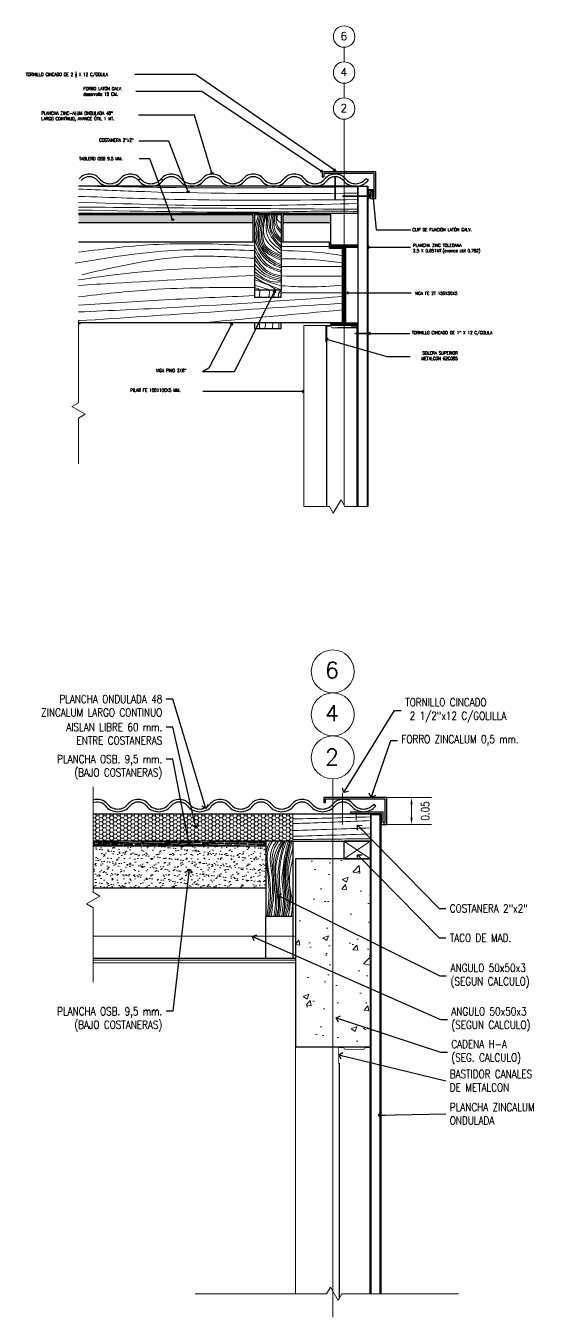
# Model space of a CAD drawing. Header units: metres. Extents: x -40 to 265, y 63 to 163.
# Drawn here: x -30.153 to -29.191, y 94.345 to 96.749 of the extents above; entities that cross this region are included whole.
import ezdxf

# ---------------------------------------------------------------- set-up
doc = ezdxf.new("R2010")
doc.units = ezdxf.units.M
doc.header["$LTSCALE"] = 5
doc.header["$MEASUREMENT"] = 0
doc.linetypes.add('CENTER', pattern=[2, 1.25, -0.25, 0.25, -0.25])
doc.linetypes.add('HIDDEN', pattern=[0.375, 0.25, -0.125])
doc.layers.get('0').update_dxf_attribs({"color": 30})
for name, color, linetype, lineweight in [('A-ANNO-DIMS', 3, 'Continuous', 18), ('A-ANNO-SYMB', 3, 'Continuous', 18), ('A-ANNO-TEXT', 3, 'Continuous', 18), ('A-DETL-MBND', 3, 'Continuous', 18), ('A-DETL-MCUT', 4, 'Continuous', 25), ('A-DETL-PATT', 8, 'Continuous', 18)]:
    doc.layers.add(name, color=color, linetype=linetype, lineweight=lineweight)
doc.styles.add('E-ROMANS', font='romans.shx', dxfattribs={"width": 0.8})
doc.dimstyles.new('E-0001_ARW_18', dxfattribs={"dimscale": 0.001, "dimtxt": 1.8, "dimasz": 1.8, "dimexe": 0.9, "dimexo": 0.6, "dimgap": 0.9, "dimtad": 0, "dimdec": 0, "dimlfac": 1000, "dimzin": 0, "dimdsep": 46, "dimtxsty": 'E-ROMANS', "dimblk": 'OPEN90', "dimcen": 0.9, "dimclrd": 256, "dimclre": 256, "dimclrt": 256, "dimadec": 0, "dimazin": 0, "dimtfac": 1, "dimtdec": 0, "dimtmove": 1, "dimatfit": 3, "dimldrblk": 'OPEN90', "dimfxl": 1, "dimtfill": 1, "dimtolj": 1, "dimtzin": 0, "dimarcsym": 0})

# ---------------------------------------------------------------- blocks, each defined once
blk = doc.blocks.new('_Open90')
at = {"color": 0, "linetype": 'ByBlock', "lineweight": -2}
for p, q in [((0, 0), (-1, 0)), ((-0.5, 0.5), (0, 0)), ((0, 0), (-0.5, -0.5))]:
    blk.add_line(p, q, dxfattribs=at)

msp = doc.modelspace()

# ---------------------------------------------------------------- hatches: boundary and pattern name
at = {"layer": 'A-DETL-PATT'}
h = msp.add_hatch(dxfattribs=at)
h.set_pattern_fill('AR-RROOF', color=256, scale=0.003, style=0)
h.set_pattern_definition([(0, (-1.393506, 30.26333), (0.0066, 0.003), [0.045, -0.006, 0.015, -0.003]), (0, (-1.389516, 30.26483), (-0.003, 0.00399), [0.009, -0.00099, 0.018, -0.00225]), (0, (-1.392006, 30.26588), (0.0156, 0.00201), [0.024, -0.0042, 0.012, -0.003])])
h.paths.add_polyline_path([(-29.731191, 96.382498), (-29.731191, 96.397498), (-30.055205, 96.397498), (-30.055205, 96.382498)])
h.paths.add_polyline_path([(-29.586219, 96.382498), (-29.586219, 96.397498), (-29.675191, 96.397498), (-29.675191, 96.382498)])
h = msp.add_hatch(dxfattribs=at)
h.set_pattern_fill('ANSI31', color=256, scale=0.01, style=0)
h.set_pattern_definition([(45, (-1.3935061, 30.26333), (-0.000883883476, 0.000883883476), [])])
h.paths.add_polyline_path([(-29.536219, 96.196019), (-29.536219, 96.191019), (-29.586219, 96.191019), (-29.586219, 96.196019), (-29.563719, 96.196019), (-29.563719, 96.336019), (-29.586219, 96.336019), (-29.586219, 96.341019), (-29.536219, 96.341019), (-29.536219, 96.336019), (-29.558719, 96.336019), (-29.558719, 96.196019)])
h = msp.add_hatch(dxfattribs=at)
h.set_pattern_fill('HONEY', color=256, scale=0.035, style=0)
h.set_pattern_definition([(180, (-61.0911995, 30), (-0.0065625, 0.00378886113), [0.004375, -0.00875]), (60, (-61.0911995, 30), (0.00656249999, 0.00378886115), [0.004375, -0.00875]), (120, (-61.0911995, 30), (-1e-11, 0.00757772227), [-0.00875, 0.004375])])
h.paths.add_polyline_path([(-30.028167, 95.231145), (-30.028167, 95.281145), (-29.656704, 95.281145), (-29.656704, 95.231145), (-29.706704, 95.231145)])
h = msp.add_hatch(dxfattribs=at)
h.set_pattern_fill('AR-RROOF', color=256, scale=0.003, angle=1.5, style=0)
h.set_pattern_definition([(178.5, (-61.0911995, 30), (-0.0065192075, 0.00317173983), [0.045, -0.006, 0.015, -0.003]), (178.5, (-61.095149, 30.001604), (0.003103418, 0.00391010188), [0.009, -0.00099, 0.018, -0.00225]), (178.5, (-61.0926322, 30.0025884), (-0.015542038604, 0.002417671617), [0.024, -0.0042, 0.012, -0.003])])
h.paths.add_polyline_path([(-29.706704, 95.221645), (-29.706704, 95.231145), (-30.028167, 95.231145), (-30.028167, 95.221645)])
h = msp.add_hatch(dxfattribs=at)
h.set_pattern_fill('AR-SAND', color=256, scale=0.008, style=0)
h.set_pattern_definition([(142.5, (-61.0912, 30), (0.0005039469, 0.0154145902), [0, -0.01216, 0, -0.0136, 0, -0.013]), (172.5, (-61.0912, 30), (-0.0141582136, 0.0225771685), [0, -0.00656, 0, -0.01096, 0, -0.0042]), (212.5, (-61.08136, 30), (-0.024913135, 4.52724e-05), [0, -0.004, 0, -0.0144, 0, -0.0188]), (222.5, (-61.08136, 30), (-0.024049013, 0.0070214045), [0, -0.002, 0, -0.00944, 0, -0.0108])])
h.paths.add_polyline_path([(-29.706704, 95.143379), (-29.706704, 95.221645), (-30.028167, 95.221645), (-30.028167, 95.143379)])
h = msp.add_hatch(dxfattribs=at)
h.set_pattern_fill('AR-CONC', color=256, scale=0.015, style=0)
h.set_pattern_definition([(50, (1.92729, 30), (0.10758903, -0.00941282), [0.01125, -0.12375]), (355, (1.92729, 30), (-0.0208127, 0.11282882), [0.009, -0.099]), (100.4514, (1.93626, 29.99922), (0.0867764, 0.10341593), [0.00956103, -0.10517132]), (46.1842, (1.92729, 30.03), (0.16008616, -0.02482785), [0.016875, -0.185625]), (96.6356, (1.94063, 30.02793), (0.1401994, 0.14611768), [0.01434154, -0.15775695]), (351.1842, (1.92729, 30.03), (0.1401993, 0.1461178), [0.0135, -0.1485]), (21, (1.94229, 30.0225), (0.08953606, -0.06039283), [0.01125, -0.12375]), (326, (1.94229, 30.0225), (0.0364973, 0.1087725), [0.009, -0.099]), (71.4514, (1.94975, 30.01747), (0.1260334, 0.04837957), [0.00956103, -0.10517132]), (37.5, (1.92729, 30), (0.001823978, 0.049934078), [0, -0.0978, 0, -0.1005, 0, -0.099375]), (7.5, (1.92729, 30), (0.03946043, 0.059161757), [0, -0.0573, 0, -0.09555, 0, -0.037875]), (327.5, (1.89384, 30), (0.080073365, -0.00338323), [0, -0.0375, 0, -0.117, 0, -0.15525]), (317.5, (1.87884, 30), (0.087477925, 0.01501575), [0, -0.04875, 0, -0.0777, 0, -0.11025])])
h.paths.add_polyline_path([(-29.651955, 94.847996), (-29.511955, 94.847996), (-29.511955, 95.197996), (-29.651955, 95.197996)])

# ---------------------------------------------------------------- linework, layer by layer
for p, q in [((-29.594317, 96.188796), (-29.594317, 95.853929)), ((-29.573747, 96.187378), (-29.537323, 96.187378)), ((-29.537323, 96.187378), (-29.537323, 95.853929))]:
    msp.add_line(p, q)
at = {"layer": 'A-ANNO-DIMS'}
for p, q in [((-29.561955, 95.231145), (-29.511955, 95.197996)), ((-29.511955, 95.231141), (-29.561955, 95.197996))]:
    msp.add_line(p, q, dxfattribs=at)
at = {"layer": 'A-ANNO-SYMB', "linetype": 'CENTER'}
for p, q in [((-29.561219, 96.708831), (-29.561219, 96.681855)), ((-29.561219, 96.641855), (-29.561219, 96.61488)), ((-29.561219, 96.57488), (-29.561219, 95.856635)), ((-29.582326, 95.347006), (-29.582326, 94.344957))]:
    msp.add_line(p, q, dxfattribs=at)
at = {"layer": 'A-ANNO-SYMB'}
for p, q in [((-30.055205, 96.047318), (-30.055205, 96.199407)), ((-30.067705, 96.040101), (-30.055205, 96.047318)), ((-30.042705, 96.025667), (-30.067705, 96.040101)), ((-30.055205, 96.01845), (-30.042705, 96.025667)), ((-30.055205, 95.933394), (-30.055205, 96.01845)), ((-29.588523, 95.853929), (-29.636286, 95.853929)), ((-29.581307, 95.841429), (-29.588523, 95.853929)), ((-29.566873, 95.866429), (-29.581307, 95.841429)), ((-29.559656, 95.853929), (-29.566873, 95.866429)), ((-29.517123, 95.853929), (-29.559656, 95.853929)), ((-29.594087, 94.388499), (-29.58687, 94.400999)), ((-29.58687, 94.400999), (-29.572436, 94.375999)), ((-29.8386, 94.388499), (-29.594087, 94.388499)), ((-29.572436, 94.375999), (-29.565219, 94.388499)), ((-29.565219, 94.388499), (-29.348692, 94.388499))]:
    msp.add_line(p, q, dxfattribs=at)
for centre, radius in [((-29.561219, 96.728831), 0.02), ((-29.561219, 96.661855), 0.02), ((-29.561219, 96.59488), 0.02), ((-29.582326, 95.547006), 0.04), ((-29.582326, 95.467006), 0.04), ((-29.582326, 95.387006), 0.04)]:
    msp.add_circle(centre, radius, dxfattribs=at)
at = {"layer": 'A-DETL-MBND'}
for p, q in [((-29.582004, 96.477118), (-29.582003, 96.477667)), ((-29.578709, 96.467939), (-29.57871, 96.450101)), ((-29.578708, 96.477664), (-29.578707, 96.477939)), ((-29.578708, 96.474114), (-29.578708, 96.472942)), ((-29.577081, 96.450101), (-29.577067, 96.467939)), ((-29.577063, 96.472942), (-29.577062, 96.474114)), ((-29.57706, 96.477663), (-29.577059, 96.477938)), ((-29.573764, 96.477111), (-29.573764, 96.477661)), ((-29.518563, 96.432622), (-29.535854, 96.432623)), ((-29.535854, 96.430991), (-29.518563, 96.430978)), ((-29.516805, 96.432632), (-29.517123, 96.432632)), ((-29.517123, 96.430987), (-29.516805, 96.430986)), ((-29.515095, 96.432632), (-29.515385, 96.432632)), ((-29.515385, 96.430985), (-29.515097, 96.430984)), ((-29.515099, 96.427688), (-29.51455, 96.427688)), ((-29.515093, 96.435928), (-29.514544, 96.435927)), ((-29.514547, 96.430983), (-29.514273, 96.430983)), ((-29.514546, 96.432631), (-29.514271, 96.432631)), ((-29.586219, 96.191019), (-29.636286, 96.191019)), ((-29.636286, 96.191019), (-29.636286, 95.853929)), ((-29.517123, 96.180155), (-29.516574, 96.180155)), ((-29.518563, 96.17686), (-29.526846, 96.17686)), ((-29.52646, 96.175212), (-29.518563, 96.175212)), ((-29.517123, 96.171916), (-29.516574, 96.171916)), ((-29.516574, 96.17686), (-29.516299, 96.17686)), ((-29.516574, 96.175212), (-29.516299, 96.175212)), ((-30.028167, 95.136081), (-30.028167, 95.332189)), ((-29.564096, 95.321142), (-29.564096, 95.26188)), ((-29.480645, 95.312184), (-29.398396, 95.312184)), ((-29.435896, 95.299684), (-29.435896, 95.274684)), ((-29.656704, 95.281145), (-29.656704, 95.231145)), ((-29.541364, 95.285918), (-29.53655, 95.285918)), ((-29.538884, 95.286064), (-29.538884, 95.270469)), ((-29.480645, 95.262184), (-29.398396, 95.262184)), ((-30.040667, 95.114431), (-30.015667, 95.128865)), ((-30.015667, 95.128865), (-30.028167, 95.136081)), ((-30.028167, 95.107214), (-30.040667, 95.114431)), ((-30.028167, 94.968293), (-30.028167, 95.107214)), ((-29.651955, 95.009395), (-30.028167, 95.009395)), ((-29.651955, 95.004395), (-30.028167, 95.004395)), ((-29.651955, 94.847996), (-29.651955, 94.388499))]:
    msp.add_line(p, q, dxfattribs=at)
at = {"layer": 'A-DETL-MBND', "linetype": 'HIDDEN'}
for p, q in [((-29.57871, 96.449269), (-29.578711, 96.427278)), ((-29.577098, 96.427654), (-29.577081, 96.449269)), ((-29.536484, 96.432623), (-29.563269, 96.432625)), ((-29.562893, 96.431012), (-29.536484, 96.430992)), ((-29.651955, 95.054395), (-30.028167, 95.054395))]:
    msp.add_line(p, q, dxfattribs=at)
at = {"layer": 'A-DETL-MBND'}
for points in [[(-29.582004, 96.477118), (-29.573764, 96.477111)], [(-29.582003, 96.477667), (-29.573764, 96.477661)], [(-29.58063, 96.477941), (-29.575137, 96.477936)], [(-29.515093, 96.435928), (-29.515099, 96.427688)], [(-29.514544, 96.435927), (-29.51455, 96.427688)], [(-29.51427, 96.434554), (-29.514274, 96.429061)], [(-29.517123, 96.180155), (-29.517123, 96.171916)], [(-29.516574, 96.180155), (-29.516574, 96.171916)], [(-29.539628, 96.17686), (-29.541299, 96.17603)], [(-29.539242, 96.175212), (-29.541299, 96.17603)], [(-29.539127, 96.176433), (-29.539628, 96.17686)], [(-29.539242, 96.175212), (-29.539628, 96.17686)], [(-29.539242, 96.175212), (-29.538938, 96.175626)], [(-29.538518, 96.176433), (-29.539019, 96.17686), (-29.539127, 96.176433)], [(-29.538938, 96.175626), (-29.539127, 96.176433)], [(-29.538634, 96.175212), (-29.539019, 96.17686)], [(-29.538634, 96.175212), (-29.538938, 96.175626)], [(-29.538634, 96.175212), (-29.538329, 96.175626)], [(-29.537909, 96.176433), (-29.53841, 96.17686), (-29.538518, 96.176433)], [(-29.538329, 96.175626), (-29.538518, 96.176433)], [(-29.538025, 96.175212), (-29.53841, 96.17686)], [(-29.538025, 96.175212), (-29.538329, 96.175626)], [(-29.538025, 96.175212), (-29.537721, 96.175626)], [(-29.537301, 96.176433), (-29.537802, 96.17686), (-29.537909, 96.176433)], [(-29.537721, 96.175626), (-29.537909, 96.176433)], [(-29.537416, 96.175212), (-29.537802, 96.17686)], [(-29.537416, 96.175212), (-29.537721, 96.175626)], [(-29.537416, 96.175212), (-29.537112, 96.175626)], [(-29.536692, 96.176433), (-29.537193, 96.17686), (-29.537301, 96.176433)], [(-29.537112, 96.175626), (-29.537301, 96.176433)], [(-29.536808, 96.175212), (-29.537193, 96.17686)], [(-29.536808, 96.175212), (-29.537112, 96.175626)], [(-29.536808, 96.175212), (-29.536503, 96.175626)], [(-29.536083, 96.176433), (-29.536584, 96.17686), (-29.536692, 96.176433)], [(-29.536503, 96.175626), (-29.536692, 96.176433)], [(-29.536199, 96.175212), (-29.536584, 96.17686)], [(-29.536199, 96.175212), (-29.536503, 96.175626)], [(-29.536199, 96.175212), (-29.535895, 96.175626)], [(-29.535475, 96.176433), (-29.535976, 96.17686), (-29.536083, 96.176433)], [(-29.535895, 96.175626), (-29.536083, 96.176433)], [(-29.53559, 96.175212), (-29.535976, 96.17686)], [(-29.535306, 96.1756), (-29.53559, 96.175212), (-29.535976, 96.17686)], [(-29.53559, 96.175212), (-29.535895, 96.175626)], [(-29.53559, 96.175212), (-29.535895, 96.175626)], [(-29.53559, 96.175212), (-29.535286, 96.175626)], [(-29.535306, 96.176807), (-29.535367, 96.17686), (-29.535475, 96.176433)], [(-29.534866, 96.176433), (-29.535367, 96.17686), (-29.535475, 96.176433)], [(-29.535286, 96.175626), (-29.535475, 96.176433)], [(-29.535306, 96.175711), (-29.535475, 96.176433)], [(-29.535367, 96.17686), (-29.535306, 96.176598)], [(-29.534982, 96.175212), (-29.535367, 96.17686)], [(-29.534982, 96.175212), (-29.535286, 96.175626)], [(-29.534982, 96.175212), (-29.534677, 96.175626)], [(-29.534257, 96.176433), (-29.534758, 96.17686), (-29.534866, 96.176433)], [(-29.534677, 96.175626), (-29.534866, 96.176433)], [(-29.534373, 96.175212), (-29.534758, 96.17686)], [(-29.534373, 96.175212), (-29.534677, 96.175626)], [(-29.534373, 96.175212), (-29.534069, 96.175626)], [(-29.533649, 96.176433), (-29.53415, 96.17686), (-29.534257, 96.176433)], [(-29.534069, 96.175626), (-29.534257, 96.176433)], [(-29.533541, 96.17686), (-29.533156, 96.175212), (-29.53346, 96.175626), (-29.533764, 96.175212), (-29.53415, 96.17686)], [(-29.533764, 96.175212), (-29.534069, 96.175626)], [(-29.53304, 96.176433), (-29.533541, 96.17686), (-29.533649, 96.176433)], [(-29.53346, 96.175626), (-29.533649, 96.176433)], [(-29.533156, 96.175212), (-29.532851, 96.175626)], [(-29.532431, 96.176433), (-29.532932, 96.17686), (-29.53304, 96.176433)], [(-29.532851, 96.175626), (-29.53304, 96.176433)], [(-29.532547, 96.175212), (-29.532932, 96.17686)], [(-29.532547, 96.175212), (-29.532851, 96.175626)], [(-29.532547, 96.175212), (-29.532243, 96.175626)], [(-29.531823, 96.176433), (-29.532324, 96.17686), (-29.532431, 96.176433)], [(-29.532243, 96.175626), (-29.532431, 96.176433)], [(-29.531938, 96.175212), (-29.532324, 96.17686)], [(-29.531938, 96.175212), (-29.532243, 96.175626)], [(-29.531938, 96.175212), (-29.531634, 96.175626)], [(-29.531214, 96.176433), (-29.531715, 96.17686), (-29.531823, 96.176433)], [(-29.531634, 96.175626), (-29.531823, 96.176433)], [(-29.53133, 96.175212), (-29.531715, 96.17686)], [(-29.53133, 96.175212), (-29.531634, 96.175626)], [(-29.53133, 96.175212), (-29.531025, 96.175626)], [(-29.530605, 96.176433), (-29.531106, 96.17686), (-29.531214, 96.176433)], [(-29.531025, 96.175626), (-29.531214, 96.176433)], [(-29.530721, 96.175212), (-29.531106, 96.17686)], [(-29.530721, 96.175212), (-29.531025, 96.175626)], [(-29.530721, 96.175212), (-29.530417, 96.175626)], [(-29.529997, 96.176433), (-29.530498, 96.17686), (-29.530605, 96.176433)], [(-29.530417, 96.175626), (-29.530605, 96.176433)], [(-29.530112, 96.175212), (-29.530498, 96.17686)], [(-29.530112, 96.175212), (-29.530417, 96.175626)], [(-29.530112, 96.175212), (-29.529808, 96.175626)], [(-29.529388, 96.176433), (-29.529889, 96.17686), (-29.529997, 96.176433)], [(-29.529808, 96.175626), (-29.529997, 96.176433)], [(-29.529504, 96.175212), (-29.529889, 96.17686)], [(-29.529504, 96.175212), (-29.529808, 96.175626)], [(-29.529504, 96.175212), (-29.529199, 96.175626)], [(-29.528779, 96.176433), (-29.52928, 96.17686), (-29.529388, 96.176433)], [(-29.529199, 96.175626), (-29.529388, 96.176433)], [(-29.528895, 96.175212), (-29.52928, 96.17686)], [(-29.528895, 96.175212), (-29.529199, 96.175626)], [(-29.528895, 96.175212), (-29.528591, 96.175626)], [(-29.528171, 96.176433), (-29.528672, 96.17686), (-29.528779, 96.176433)], [(-29.528591, 96.175626), (-29.528779, 96.176433)], [(-29.528286, 96.175212), (-29.528672, 96.17686)], [(-29.528286, 96.175212), (-29.528591, 96.175626)], [(-29.528286, 96.175212), (-29.527982, 96.175626)], [(-29.527562, 96.176433), (-29.528063, 96.17686), (-29.528171, 96.176433)], [(-29.527982, 96.175626), (-29.528171, 96.176433)], [(-29.527678, 96.175212), (-29.528063, 96.17686)], [(-29.527678, 96.175212), (-29.527982, 96.175626)], [(-29.527678, 96.175212), (-29.527373, 96.175626)], [(-29.526953, 96.176433), (-29.527454, 96.17686), (-29.527562, 96.176433)], [(-29.527373, 96.175626), (-29.527562, 96.176433)], [(-29.526846, 96.17686), (-29.526953, 96.176433), (-29.526765, 96.175626), (-29.527069, 96.175212), (-29.527454, 96.17686)], [(-29.527069, 96.175212), (-29.527373, 96.175626)], [(-29.52646, 96.175212), (-29.526846, 96.17686)], [(-29.52646, 96.175212), (-29.526765, 96.175626)], [(-29.516299, 96.178782), (-29.516299, 96.173289)]]:
    msp.add_lwpolyline(points, dxfattribs=at)
at = {"layer": 'A-DETL-MBND', "linetype": 'HIDDEN'}
for points in [[(-29.577063, 96.427662), (-29.578711, 96.427278)], [(-29.578711, 96.427278), (-29.577882, 96.425606)], [(-29.577063, 96.427662), (-29.577882, 96.425606)], [(-29.563269, 96.432625), (-29.564941, 96.431797)], [(-29.562885, 96.430977), (-29.564941, 96.431797)], [(-29.562885, 96.430977), (-29.563269, 96.432625)]]:
    msp.add_lwpolyline(points, dxfattribs=at)
at = {"layer": 'A-DETL-MBND'}
for centre, start, end in [((-29.577885, 96.475879), 36.825943, 143.086148), ((-29.516332, 96.431809), 306.825943, 53.086148), ((-29.518359, 96.176036), 306.869898, 53.130102)]:
    msp.add_arc(centre, 0.003433, start, end, dxfattribs=at)
for points in [[(-29.437979, 95.299684), (-29.433812, 95.299684), (-29.435896, 95.312184)], [(-29.437979, 95.274684), (-29.433812, 95.274684), (-29.435896, 95.262184)]]:
    msp.add_solid(points, dxfattribs=at)
at = {"layer": 'A-DETL-MCUT'}
for p, q in [((-29.535854, 96.450103), (-30.055205, 96.450079)), ((-29.939834, 96.463956), (-29.943696, 96.460781)), ((-29.901734, 96.463956), (-29.897872, 96.460781)), ((-29.599174, 96.467114), (-29.602174, 96.467114)), ((-29.535854, 96.399246), (-29.535854, 96.450103)), ((-29.535123, 96.450103), (-29.517123, 96.450103)), ((-29.520104, 96.464755), (-29.51605, 96.461827)), ((-29.507235, 96.44416), (-29.507235, 96.43416)), ((-29.515365, 96.426785), (-29.516805, 96.426785)), ((-29.512174, 96.427114), (-29.512174, 96.440114)), ((-29.509174, 96.440114), (-29.512174, 96.440114)), ((-29.509174, 96.430114), (-29.509174, 96.440114)), ((-29.507235, 96.43416), (-29.508675, 96.43416)), ((-29.535854, 96.399246), (-30.055205, 96.399221)), ((-30.055205, 96.397498), (-29.731191, 96.397498)), ((-29.731191, 96.397498), (-29.731191, 96.346724)), ((-29.728191, 96.397498), (-29.678191, 96.397498)), ((-29.728191, 96.397498), (-29.728191, 96.257375)), ((-29.678191, 96.397498), (-29.678191, 96.257375)), ((-29.675191, 96.397498), (-29.675191, 96.346724)), ((-29.675191, 96.397498), (-29.586219, 96.397498)), ((-29.586219, 96.341019), (-29.586219, 96.397498)), ((-30.055205, 96.382498), (-29.731191, 96.382498)), ((-29.675191, 96.382498), (-29.586219, 96.382498)), ((-30.055205, 96.346724), (-29.728191, 96.346724)), ((-29.678191, 96.346724), (-29.588624, 96.346724)), ((-29.588624, 96.334554), (-29.588624, 96.346724)), ((-29.564396, 96.334554), (-29.588624, 96.334554)), ((-29.564396, 96.196724), (-29.564396, 96.334554)), ((-29.728191, 96.257375), (-29.678191, 96.257375)), ((-30.055205, 96.196724), (-29.564396, 96.196724)), ((-29.599235, 95.312184), (-29.599235, 95.302184)), ((-29.481895, 95.312184), (-29.599235, 95.312184)), ((-29.596235, 95.302184), (-29.599235, 95.302184)), ((-29.596235, 95.309184), (-29.596235, 95.302184)), ((-29.484895, 95.309184), (-29.596235, 95.309184)), ((-29.506112, 95.299896), (-29.50225, 95.29672)), ((-29.484895, 95.265184), (-29.484895, 95.309184)), ((-29.481895, 95.262184), (-29.481895, 95.312184)), ((-29.511955, 95.281145), (-30.028167, 95.281145)), ((-29.511955, 95.281145), (-30.028167, 95.281145)), ((-29.488895, 95.284766), (-29.549665, 95.284766)), ((-29.549665, 95.284766), (-29.549665, 95.281766)), ((-29.491895, 95.281766), (-29.549665, 95.281766)), ((-29.511955, 95.281145), (-29.511955, 95.231145)), ((-29.511224, 95.280974), (-29.493224, 95.280974)), ((-29.491895, 95.262184), (-29.491895, 95.281766)), ((-29.488895, 95.265184), (-29.488895, 95.284766)), ((-29.491895, 95.262184), (-29.481895, 95.262184)), ((-29.488895, 95.265184), (-29.484895, 95.265184)), ((-29.656704, 95.231145), (-30.028167, 95.231145)), ((-29.706704, 95.221645), (-30.028167, 95.221645)), ((-29.706704, 95.231145), (-29.706704, 95.091022)), ((-29.656704, 95.231145), (-29.706704, 95.231145)), ((-29.656704, 95.231145), (-29.706704, 95.231145)), ((-29.656704, 95.231145), (-29.656704, 95.091022)), ((-29.656704, 95.231145), (-29.511955, 95.231145)), ((-29.651955, 95.197996), (-29.651955, 94.847996)), ((-29.511955, 95.197996), (-29.651955, 95.197996)), ((-29.511955, 94.847996), (-29.511955, 95.197996)), ((-29.706704, 95.143379), (-30.028167, 95.143379)), ((-29.656704, 95.091022), (-29.706704, 95.091022)), ((-29.651955, 95.012931), (-30.028167, 95.012931)), ((-29.651955, 94.847996), (-29.511955, 94.847996)), ((-29.570645, 94.817935), (-29.570645, 94.379102)), ((-29.513626, 94.817935), (-29.513626, 94.388499))]:
    msp.add_line(p, q, dxfattribs=at)
for points in [[(-29.512174, 96.427114), (-29.502174, 96.427114), (-29.502174, 96.477114), (-29.602174, 96.477114), (-29.602174, 96.467114)], [(-29.509174, 96.430114), (-29.505174, 96.430114), (-29.505174, 96.474114), (-29.599174, 96.474114), (-29.599174, 96.467114)], [(-29.535123, 95.853929), (-29.535123, 96.450103)], [(-29.518563, 96.450103), (-29.518563, 95.853929)], [(-29.517123, 96.450103), (-29.517123, 95.853929)], [(-29.516805, 96.426785), (-29.516805, 96.44416), (-29.507235, 96.44416), (-29.507235, 96.43416)], [(-29.515365, 96.426785), (-29.515365, 96.44272), (-29.508675, 96.44272), (-29.508675, 96.43416)], [(-29.728191, 96.257375), (-29.728191, 96.243589), (-29.678191, 96.243589), (-29.678191, 96.257375)], [(-29.728191, 96.196724), (-29.728137, 96.185613), (-29.678137, 96.185613), (-29.678123, 96.196724)], [(-29.511224, 94.388499), (-29.511224, 95.280974)], [(-29.494664, 95.280974), (-29.494664, 94.388499)], [(-29.493224, 95.280974), (-29.493224, 94.388499)], [(-29.656704, 95.091022), (-29.656704, 95.012931), (-29.706704, 95.012931), (-29.706704, 95.091022)]]:
    msp.add_lwpolyline(points, dxfattribs=at)
for points in [[(-29.536219, 96.196019), (-29.536219, 96.191019), (-29.586219, 96.191019), (-29.586219, 96.196019), (-29.563719, 96.196019), (-29.563719, 96.336019), (-29.586219, 96.336019), (-29.586219, 96.341019), (-29.536219, 96.341019), (-29.536219, 96.336019), (-29.558719, 96.336019), (-29.558719, 96.196019)], [(-29.511955, 95.231145), (-29.561955, 95.231145), (-29.561955, 95.197996), (-29.511955, 95.197996)]]:
    msp.add_lwpolyline(points, close=True, dxfattribs=at)
at = {"layer": 'A-DETL-MCUT', "const_width": 0.001499}
for points in [[(-29.595508, 96.159623), (-29.595508, 96.189603), (-29.586514, 96.189603), (-29.5836, 96.186641), (-29.566278, 96.186641), (-29.548956, 96.186641), (-29.546041, 96.189603), (-29.537047, 96.189603), (-29.537047, 96.159623)], [(-29.57141, 94.816526), (-29.57141, 94.846506), (-29.562416, 94.846506), (-29.559501, 94.843543), (-29.54218, 94.843543), (-29.524858, 94.843543), (-29.521943, 94.846506), (-29.512949, 94.846506), (-29.512949, 94.816526)]]:
    msp.add_lwpolyline(points, dxfattribs=at)
at = {"layer": 'A-DETL-MCUT'}
for centre, radius, start, end in [((-30.035084, 96.448295), 0.024661, 39.424063, 140.575937), ((-30.035084, 96.448295), 0.019661, 39.424063, 140.575937), ((-29.958884, 96.448295), 0.024661, 39.424063, 140.575937), ((-29.958884, 96.448295), 0.019661, 39.424063, 140.575937), ((-29.882684, 96.448295), 0.024661, 39.424063, 140.575937), ((-29.882684, 96.448295), 0.019661, 39.424063, 140.575937), ((-29.806484, 96.448295), 0.024661, 39.424063, 140.575937), ((-29.806484, 96.448295), 0.019661, 39.424063, 140.575937), ((-29.730284, 96.448295), 0.024661, 39.424063, 140.575937), ((-29.730284, 96.448295), 0.019661, 39.424063, 140.575937), ((-29.654084, 96.448295), 0.024661, 39.424063, 140.575937), ((-29.654084, 96.448295), 0.019661, 39.424063, 140.575937), ((-29.577884, 96.448295), 0.024661, 39.424063, 140.575937), ((-29.577884, 96.448295), 0.019661, 39.424063, 140.575937), ((-29.996984, 96.479617), 0.029661, 219.424063, 320.575937), ((-29.996984, 96.479617), 0.024661, 219.424063, 320.575937), ((-29.920784, 96.479617), 0.029661, 219.424063, 320.575937), ((-29.920784, 96.479617), 0.029661, 219.424063, 320.575937), ((-29.920784, 96.479617), 0.024661, 219.424063, 320.575937), ((-29.920784, 96.479617), 0.024661, 219.424063, 320.575937), ((-29.844584, 96.479617), 0.029661, 219.424063, 320.575937), ((-29.844584, 96.479617), 0.024661, 219.424063, 320.575937), ((-29.768384, 96.479617), 0.029661, 219.424063, 320.575937), ((-29.768384, 96.479617), 0.024661, 219.424063, 320.575937), ((-29.692184, 96.479617), 0.029661, 219.424063, 320.575937), ((-29.692184, 96.479617), 0.024661, 219.424063, 320.575937), ((-29.615984, 96.479617), 0.029661, 219.424063, 320.575937), ((-29.615984, 96.479617), 0.024661, 219.424063, 320.575937), ((-29.539784, 96.479617), 0.029661, 219.424063, 323.145329), ((-29.539784, 96.479617), 0.024661, 219.424063, 322.939139), ((-30.073184, 96.216287), 0.024661, 316.805889, 320.575937), ((-30.073184, 96.216287), 0.029661, 307.311266, 320.575937), ((-30.020462, 95.284234), 0.024661, 39.424063, 108.205571), ((-30.020462, 95.284234), 0.019661, 39.424063, 113.071519), ((-29.982362, 95.315557), 0.029661, 219.424063, 320.575937), ((-29.982362, 95.315557), 0.024661, 219.424063, 320.575937), ((-29.944262, 95.284234), 0.024661, 39.424063, 140.575937), ((-29.944262, 95.284234), 0.019661, 39.424063, 140.575937), ((-29.906162, 95.315557), 0.029661, 219.424063, 320.575937), ((-29.906162, 95.315557), 0.024661, 219.424063, 320.575937), ((-29.868062, 95.284234), 0.024661, 39.424063, 140.575937), ((-29.868062, 95.284234), 0.019661, 39.424063, 140.575937), ((-29.829962, 95.315557), 0.029661, 219.424063, 320.575937), ((-29.829962, 95.315557), 0.024661, 219.424063, 320.575937), ((-29.791862, 95.284234), 0.024661, 39.424063, 140.575937), ((-29.791862, 95.284234), 0.019661, 39.424063, 140.575937), ((-29.753762, 95.315557), 0.029661, 219.424063, 320.575937), ((-29.753762, 95.315557), 0.024661, 219.424063, 320.575937), ((-29.715662, 95.284234), 0.024661, 39.424063, 140.575937), ((-29.715662, 95.284234), 0.019661, 39.424063, 140.575937), ((-29.677562, 95.315557), 0.029661, 219.424063, 320.575937), ((-29.677562, 95.315557), 0.024661, 219.424063, 320.575937), ((-29.639462, 95.284234), 0.024661, 39.424063, 140.575937), ((-29.639462, 95.284234), 0.019661, 39.424063, 140.575937), ((-29.601362, 95.315557), 0.029661, 219.424063, 320.575937), ((-29.601362, 95.315557), 0.024661, 219.424063, 320.575937), ((-29.563262, 95.284234), 0.024661, 39.424063, 140.575937), ((-29.563262, 95.284234), 0.019661, 39.424063, 140.575937), ((-29.525162, 95.315557), 0.029661, 219.424063, 320.575937), ((-29.525162, 95.315557), 0.024661, 219.424063, 320.575937)]:
    msp.add_arc(centre, radius, start, end, dxfattribs=at)
at = {"layer": 'A-DETL-PATT'}
for points in [[(-29.718161, 96.257375), (-29.718846, 96.246006), (-29.718846, 96.243589)], [(-29.699277, 96.257375), (-29.701044, 96.243589)], [(-29.68747, 96.257375), (-29.691634, 96.250116), (-29.691943, 96.243589)], [(-29.679128, 96.257375), (-29.683292, 96.250116), (-29.683243, 96.243589)], [(-29.718846, 96.196724), (-29.718846, 96.185613)], [(-29.707052, 96.196724), (-29.708477, 96.185613)], [(-29.694156, 96.196724), (-29.69468, 96.185613)], [(-29.682892, 96.196724), (-29.682809, 96.185613)]]:
    msp.add_lwpolyline(points, dxfattribs=at)
for points, knots in [([(-30.055205, 96.450079), (-29.993568, 96.450207), (-29.821534, 96.445111), (-29.649434, 96.448068), (-29.535854, 96.449042)], [0, 0, 0, 0, 0.178485217, 0.516274998, 0.516274998, 0.516274998, 0.516274998]), ([(-30.055205, 96.445029), (-30.012832, 96.443278), (-29.840874, 96.43579), (-29.668729, 96.436401), (-29.535854, 96.437246)], [0, 0, 0, 0, 0.12073968, 0.516326191, 0.516326191, 0.516326191, 0.516326191]), ([(-30.055205, 96.431426), (-29.994274, 96.429244), (-29.822274, 96.422859), (-29.650149, 96.424235), (-29.535854, 96.425436)], [0, 0, 0, 0, 0.176410473, 0.516307777, 0.516307777, 0.516307777, 0.516307777]), ([(-30.055205, 96.420289), (-29.966548, 96.417396), (-29.794492, 96.41164), (-29.622408, 96.415759), (-29.535854, 96.418195)], [0, 0, 0, 0, 0.259565138, 0.516328919, 0.516328919, 0.516328919, 0.516328919]), ([(-30.055205, 96.405794), (-29.926445, 96.403702), (-29.800399, 96.400461), (-29.627703, 96.403397), (-29.58239, 96.404573), (-29.535854, 96.403174)], [0, 0, 0, 0, 0.381186632, 0.381186632, 0.516328919, 0.516328919, 0.516328919, 0.516328919]), ([(-29.717982, 96.396665), (-29.724097, 96.378106), (-29.728086, 96.359437), (-29.71458, 96.322855), (-29.69982, 96.309699), (-29.680716, 96.301864), (-29.679371, 96.301326), (-29.67802, 96.300788)], [0, 0, 0, 0, 0.057860695, 0.057860695, 0.115721389, 0.115721389, 0.12005934, 0.12005934, 0.12005934, 0.12005934]), ([(-29.715454, 96.395833), (-29.72248, 96.37451), (-29.725362, 96.352503), (-29.70729, 96.319791), (-29.693999, 96.310336), (-29.67802, 96.30367)], [0, 0, 0, 0, 0.067115907, 0.067115907, 0.118996031, 0.118996031, 0.118996031, 0.118996031]), ([(-29.712374, 96.396939), (-29.717291, 96.374072), (-29.721689, 96.35181), (-29.706792, 96.328303), (-29.692742, 96.321639), (-29.67802, 96.315064)], [0, 0, 0, 0, 0.060608416, 0.060608416, 0.104294642, 0.104294642, 0.104294642, 0.104294642]), ([(-29.70974, 96.396372), (-29.714609, 96.373732), (-29.71846, 96.352244), (-29.705602, 96.331114), (-29.692486, 96.324519), (-29.67802, 96.318016)], [0, 0, 0, 0, 0.060008433, 0.060008433, 0.103204697, 0.103204697, 0.103204697, 0.103204697]), ([(-29.707138, 96.395813), (-29.711957, 96.373408), (-29.715219, 96.352422), (-29.70432, 96.333858), (-29.692103, 96.327338), (-29.67802, 96.320939)], [0, 0, 0, 0, 0.059534491, 0.059534491, 0.10210743, 0.10210743, 0.10210743, 0.10210743]), ([(-29.704847, 96.397498), (-29.706125, 96.377828), (-29.708704, 96.362366), (-29.694426, 96.342807), (-29.684855, 96.335644), (-29.67802, 96.330651)], [0, 0, 0, 0, 0.0523455136, 0.0523455136, 0.086163164, 0.086163164, 0.086163164, 0.086163164]), ([(-29.700375, 96.397212), (-29.702204, 96.380293), (-29.70105, 96.36586), (-29.68745, 96.347965), (-29.682807, 96.343047), (-29.67802, 96.338101)], [0, 0, 0, 0, 0.0491138062, 0.0491138062, 0.068474713, 0.068474713, 0.068474713, 0.068474713]), ([(-29.693398, 96.396953), (-29.696387, 96.382669), (-29.696334, 96.369208), (-29.685073, 96.354809), (-29.681658, 96.351789), (-29.67802, 96.348785)], [0, 0, 0, 0, 0.0425005116, 0.0425005116, 0.0568514816, 0.0568514816, 0.0568514816, 0.0568514816]), ([(-29.690794, 96.396408), (-29.694129, 96.380468), (-29.69269, 96.366407), (-29.680863, 96.354731), (-29.679475, 96.353492), (-29.67802, 96.352255)], [0, 0, 0, 0, 0.0485635187, 0.0485635187, 0.0545599391, 0.0545599391, 0.0545599391, 0.0545599391]), ([(-29.687361, 96.397148), (-29.68879, 96.386377), (-29.687687, 96.378226), (-29.680044, 96.369056), (-29.679046, 96.367927), (-29.67802, 96.36679)], [0, 0, 0, 0, 0.0312142069, 0.0312142069, 0.0356012139, 0.0356012139, 0.0356012139, 0.0356012139]), ([(-29.72802, 96.339301), (-29.718449, 96.318705), (-29.710569, 96.306474), (-29.690816, 96.297181), (-29.684473, 96.295028), (-29.67802, 96.292877)], [0, 0, 0, 0, 0.0478181413, 0.0478181413, 0.0672490622, 0.0672490622, 0.0672490622, 0.0672490622]), ([(-29.72802, 96.321168), (-29.716756, 96.303589), (-29.707875, 96.292124), (-29.689071, 96.285625), (-29.683598, 96.284422), (-29.67802, 96.283223)], [0, 0, 0, 0, 0.045812705, 0.045812705, 0.0623774578, 0.0623774578, 0.0623774578, 0.0623774578]), ([(-29.72802, 96.30573), (-29.714833, 96.289481), (-29.702964, 96.282236), (-29.684526, 96.278092), (-29.681033, 96.277415), (-29.677514, 96.276733)], [0, 0, 0, 0, 0.0460063995, 0.0460063995, 0.0564632564, 0.0564632564, 0.0564632564, 0.0564632564]), ([(-29.72802, 96.291414), (-29.713702, 96.279141), (-29.701642, 96.271803), (-29.684418, 96.27187), (-29.681332, 96.272069), (-29.678193, 96.272273)], [0, 0, 0, 0, 0.0442503593, 0.0442503593, 0.0535294049, 0.0535294049, 0.0535294049, 0.0535294049]), ([(-29.511955, 95.269319), (-29.552166, 95.267568), (-29.60041, 95.265467), (-29.648669, 95.264004), (-29.656704, 95.263777)], [0, 0, 0, 0, 0.12073968, 0.144859436, 0.144859436, 0.144859436, 0.144859436]), ([(-29.698835, 95.231145), (-29.699741, 95.229546), (-29.712128, 95.207381), (-29.696824, 95.156971), (-29.702114, 95.112838), (-29.704637, 95.091784)], [0.000650127, 0.000650127, 0.000650127, 0.000650127, 0.006133081, 0.076524353, 0.140736191, 0.140736191, 0.140736191, 0.140736191]), ([(-29.694336, 95.231145), (-29.70528, 95.216623), (-29.70576, 95.201664), (-29.70059, 95.166113), (-29.69748, 95.147354), (-29.698683, 95.11679), (-29.700348, 95.104074), (-29.701998, 95.091439)], [0.000594674, 0.000594674, 0.000594674, 0.000594674, 0.051713672, 0.051713672, 0.103427344, 0.103427344, 0.142215059, 0.142215059, 0.142215059, 0.142215059]), ([(-29.686742, 95.231145), (-29.68881, 95.228524), (-29.69592, 95.21939), (-29.700883, 95.194157), (-29.692592, 95.160149), (-29.695177, 95.123685), (-29.698333, 95.100643), (-29.69964, 95.091099)], [0.00051216, 0.00051216, 0.00051216, 0.00051216, 0.010470347, 0.035077391, 0.073716288, 0.114648397, 0.143587006, 0.143587006, 0.143587006, 0.143587006]), ([(-29.683063, 95.231145), (-29.695832, 95.215098), (-29.696911, 95.197339), (-29.691952, 95.161223), (-29.691037, 95.142169), (-29.694007, 95.112565), (-29.69551, 95.101638), (-29.697003, 95.090738)], [0.000404535, 0.000404535, 0.000404535, 0.000404535, 0.055268183, 0.055268183, 0.110536367, 0.110536367, 0.143587006, 0.143587006, 0.143587006, 0.143587006]), ([(-29.676952, 95.231145), (-29.680736, 95.225691), (-29.687806, 95.215437), (-29.698681, 95.1735), (-29.684361, 95.131416), (-29.6909, 95.096358), (-29.691881, 95.091099)], [0.000329616, 0.000329616, 0.000329616, 0.000329616, 0.020096883, 0.037432452, 0.128104651, 0.14410631, 0.14410631, 0.14410631, 0.14410631]), ([(-29.67471, 95.231145), (-29.686017, 95.213314), (-29.691023, 95.195072), (-29.68983, 95.1561), (-29.685655, 95.136017), (-29.686338, 95.107352), (-29.687728, 95.098851), (-29.689265, 95.090611)], [0.000268969, 0.000268969, 0.000268969, 0.000268969, 0.059516577, 0.059516577, 0.119033153, 0.119033153, 0.14410631, 0.14410631, 0.14410631, 0.14410631]), ([(-29.67252, 95.231145), (-29.674681, 95.227223), (-29.683418, 95.21132), (-29.690712, 95.180377), (-29.686306, 95.142807), (-29.681207, 95.11313), (-29.685475, 95.096716), (-29.686809, 95.091582)], [0.000243777, 0.000243777, 0.000243777, 0.000243777, 0.013675707, 0.054675928, 0.092476732, 0.127208022, 0.143012037, 0.143012037, 0.143012037, 0.143012037]), ([(-29.671234, 95.231145), (-29.680501, 95.207778), (-29.685061, 95.181813), (-29.683604, 95.13825), (-29.679862, 95.120975), (-29.682877, 95.099795), (-29.683584, 95.095886), (-29.684296, 95.091945)], [0.001244272, 0.001244272, 0.001244272, 0.001244272, 0.076547146, 0.076547146, 0.129816529, 0.129816529, 0.141758661, 0.141758661, 0.141758661, 0.141758661]), ([(-29.668368, 95.231145), (-29.669765, 95.227692), (-29.676059, 95.212112), (-29.681187, 95.185007), (-29.682395, 95.149138), (-29.676741, 95.118772), (-29.680309, 95.099041), (-29.681678, 95.091471)], [0.000170128, 0.000170128, 0.000170128, 0.000170128, 0.011337336, 0.050554871, 0.08197056, 0.118823516, 0.141758661, 0.141758661, 0.141758661, 0.141758661]), ([(-29.664981, 95.231145), (-29.666322, 95.226493), (-29.671451, 95.208673), (-29.674412, 95.184769), (-29.678064, 95.157578), (-29.672165, 95.129161), (-29.675218, 95.106108), (-29.677207, 95.091099)], [0.000116594, 0.000116594, 0.000116594, 0.000116594, 0.014623985, 0.055694762, 0.072300098, 0.096440627, 0.141488903, 0.141488903, 0.141488903, 0.141488903]), ([(-29.662392, 95.23052), (-29.670603, 95.202029), (-29.676673, 95.173539), (-29.670481, 95.126437), (-29.672246, 95.108283), (-29.674569, 95.09075)], [0, 0, 0, 0, 0.088864709, 0.088864709, 0.141488903, 0.141488903, 0.141488903, 0.141488903]), ([(-29.662719, 95.231145), (-29.664987, 95.219924), (-29.669784, 95.196179), (-29.673844, 95.157137), (-29.666725, 95.121456), (-29.672024, 95.099174), (-29.673872, 95.091406)], [0.000083263, 0.000083263, 0.000083263, 0.000083263, 0.034436175, 0.072780948, 0.117193711, 0.14096695, 0.14096695, 0.14096695, 0.14096695]), ([(-29.661086, 95.231145), (-29.666386, 95.208865), (-29.671099, 95.185892), (-29.669384, 95.143963), (-29.663679, 95.125476), (-29.667981, 95.103234), (-29.669883, 95.097788), (-29.671837, 95.092226)], [0.000693199, 0.000693199, 0.000693199, 0.000693199, 0.069385333, 0.069385333, 0.12403298, 0.12403298, 0.141507499, 0.141507499, 0.141507499, 0.141507499]), ([(-29.656886, 95.217786), (-29.66407, 95.193761), (-29.667291, 95.174122), (-29.660599, 95.135821), (-29.659791, 95.118416), (-29.663878, 95.096964), (-29.664396, 95.094371), (-29.664915, 95.091769)], [0, 0, 0, 0, 0.05688867, 0.05688867, 0.11377734, 0.11377734, 0.121570666, 0.121570666, 0.121570666, 0.121570666]), ([(-29.656968, 95.196739), (-29.659843, 95.184897), (-29.664406, 95.166094), (-29.661871, 95.140816), (-29.656165, 95.117813), (-29.657774, 95.101443), (-29.659517, 95.091022)], [0, 0, 0, 0, 0.036210697, 0.057491046, 0.075528635, 0.106808085, 0.106808085, 0.106808085, 0.106808085])]:
    msp.add_open_spline(points, degree=3, knots=knots, dxfattribs=at)
for points in [[(-30.055205, 96.411356), (-29.535854, 96.407242)], [(-29.720509, 96.397498), (-29.72802, 96.362732), (-29.701141, 96.309383), (-29.67802, 96.297923)], [(-29.714975, 96.397498), (-29.714975, 96.336255), (-29.67802, 96.31215)], [(-29.707466, 96.397498), (-29.709442, 96.356805), (-29.67802, 96.324005)], [(-29.70302, 96.397498), (-29.703118, 96.370636), (-29.67802, 96.33428)], [(-29.696003, 96.397498), (-29.697979, 96.373797), (-29.687307, 96.353643), (-29.67802, 96.345344)], [(-29.689999, 96.397498), (-29.69027, 96.381266), (-29.67802, 96.362838)], [(-29.684849, 96.397498), (-29.685933, 96.388584), (-29.67802, 96.381537)], [(-29.727673, 96.330475), (-29.877391, 96.330789), (-30.061455, 96.307039)], [(-29.727673, 96.339862), (-29.906944, 96.342045), (-30.055205, 96.327624)], [(-29.72802, 96.332482), (-29.71204, 96.30696), (-29.67802, 96.290072)], [(-29.678191, 96.338278), (-29.588624, 96.338278)], [(-29.67802, 96.330651), (-29.587359, 96.32463), (-29.564396, 96.321245)], [(-29.727673, 96.301242), (-29.966754, 96.287876), (-30.055205, 96.275916)], [(-29.727673, 96.316015), (-29.849245, 96.319533), (-30.048955, 96.285389)], [(-29.72802, 96.315217), (-29.704345, 96.289133), (-29.67802, 96.280501)], [(-29.67802, 96.315064), (-29.60622, 96.312542), (-29.564396, 96.307224)], [(-29.67802, 96.300788), (-29.563719, 96.300788)], [(-29.727673, 96.284358), (-29.988567, 96.269585), (-30.055205, 96.265674)], [(-29.72802, 96.298204), (-29.711102, 96.284442), (-29.67802, 96.274121)], [(-29.72802, 96.28538), (-29.694585, 96.269617), (-29.67802, 96.265101)], [(-29.72802, 96.27581), (-29.696462, 96.263237), (-29.68747, 96.257375)], [(-29.67802, 96.283223), (-29.600417, 96.282565), (-29.564396, 96.282565)], [(-29.727673, 96.261889), (-29.920313, 96.257625), (-30.055205, 96.244259)], [(-29.72802, 96.265864), (-29.699277, 96.257375)], [(-29.72802, 96.261077), (-29.720413, 96.259119), (-29.718161, 96.257375)], [(-29.678029, 96.25197), (-29.563719, 96.25197)], [(-29.67802, 96.265101), (-29.627499, 96.262741), (-29.563719, 96.266019)], [(-29.727673, 96.246627), (-29.895686, 96.238631), (-30.055205, 96.228782)], [(-29.56344, 96.24486), (-29.878798, 96.224561), (-30.055205, 96.216119)], [(-29.564007, 96.232378), (-30.055205, 96.199762)], [(-29.565142, 96.219897), (-29.819359, 96.196637)], [(-29.658337, 95.231201), (-29.662738, 95.211853), (-29.667214, 95.180295), (-29.667032, 95.155704), (-29.664065, 95.10957), (-29.669326, 95.091344)]]:
    msp.add_spline(points, degree=3, dxfattribs=at)
for points in [[(-29.72802, 96.28132), (-29.710926, 96.269589), (-29.69588, 96.264755), (-29.678191, 96.257375)], [(-29.511955, 95.276258), (-29.560203, 95.274829), (-29.608452, 95.2734), (-29.656704, 95.272485)], [(-29.511955, 95.255716), (-29.560202, 95.253925), (-29.608449, 95.252134), (-29.656704, 95.250844)], [(-29.511955, 95.244579), (-29.560204, 95.242965), (-29.608454, 95.241351), (-29.656704, 95.24017)], [(-29.511955, 95.235645), (-29.560205, 95.235101), (-29.608454, 95.234556), (-29.656704, 95.234012)]]:
    msp.add_open_spline(points, degree=3, dxfattribs=at)

# ---------------------------------------------------------------- texts
at = {"layer": 'A-ANNO-TEXT', "style": 'E-ROMANS'}
for s, height, p in [('6', 0.015, (-29.568338, 96.722152)), ('4', 0.015, (-29.568338, 96.655177)), ('2', 0.015, (-29.568338, 96.588202)), ('6', 0.03, (-29.596696, 95.534509)), ('4', 0.03, (-29.596696, 95.454509)), ('2', 0.03, (-29.596752, 95.372789))]:
    msp.add_text(s, height=height, dxfattribs=at).set_placement(p)
for s, insert, char_height, attachment_point in [('\\A1;TORNILLO CINCADO DE 2 {\\H0.7x;\\S1/2;} X 12 C/GOLILA', (-30.153572, 96.663386), 0.006, 1), ('PLANCHA ZINC-ALUM ONDULADA 48" \\PLARGO CONTÍNUO, AVANCE ÚTIL 1 MT.', (-30.124262, 96.580178), 0.006, 4), ('COSTANERA 2"x2"', (-29.952614, 96.53609), 0.006, 6), ('TABLERO OSB 9.5 MM.', (-30.054218, 96.501566), 0.006, 4), ('PLANCHA ZINC TOLEDANA\\P2.5 X 0.851MT.(avance útil 0.762)', (-29.433054, 96.334235), 0.006, 4), ('TORNILLO CINCADO DE 1" X 12 C/GOLILA', (-29.435274, 96.180693), 0.006, 1), ('SOLERA SUPERIOR \\PMETALCON 62C085', (-29.349926, 96.13475), 0.006, 6), ('PILAR FE 100X100X5 MM.', (-29.958892, 96.070414), 0.006, 4), ('PLANCHA ONDULADA 48\\PZINCALUM LARGO CONTINUO', (-29.899612, 95.503123), 0.015, 3), ('TORNILLO CINCADO\\P 2 1/2"x12 C/GOLILLA ', (-29.447435, 95.474551), 0.015, 4), ('AISLAN LIBRE 60 mm.\\PENTRE COSTANERAS', (-29.899612, 95.451001), 0.015, 3), ('FORRO ZINCALUM 0,5 mm.', (-29.45457, 95.418715), 0.015, 4), ('PLANCHA OSB. 9,5 mm.\\P(BAJO COSTANERAS)', (-29.899612, 95.39135), 0.015, 3), ('COSTANERA 2"x2"', (-29.364602, 95.10595), 0.015, 4), ('TACO DE MAD.', (-29.364602, 95.051014), 0.015, 4), ('ANGULO 50x50x3\\P(SEGUN CALCULO)', (-29.363154, 94.980111), 0.015, 4), ('PLANCHA OSB. 9,5 mm.\\P(BAJO COSTANERAS)', (-29.899612, 94.921806), 0.015, 3), ('ANGULO 50x50x3\\P(SEGUN CALCULO)', (-29.361706, 94.899078), 0.015, 4), ('CADENA H-A\\P(SEG. CALCULO)', (-29.361706, 94.838166), 0.015, 4), ('BASTIDOR CANALES\\PDE METALCON', (-29.364658, 94.785087), 0.015, 4), ('PLANCHA ZINCALUM\\PONDULADA', (-29.364658, 94.723373), 0.015, 4)]:
    msp.add_mtext(s, dxfattribs=dict(at, insert=insert, char_height=char_height, attachment_point=attachment_point))
at = {"layer": 'A-ANNO-TEXT', "char_height": 0.006, "style": 'E-ROMANS'}
for s, insert, width, attachment_point in [('FORRO LATÓN GALV. \\Pdesarrollo 19 CM. ', (-30.046179, 96.6268), 0.2089, 4), ('CLIP DE FIJACIÓN LATÓN GALV.', (-29.434339, 96.369333), 0.2089, 4), ('\\A1;VIGA FE 2T 150X50X5 ', (-29.429564, 96.253946), 0.14233668, 1)]:
    msp.add_mtext(s, dxfattribs=dict(at, insert=insert, width=width, attachment_point=attachment_point))
at = {"layer": 'A-ANNO-TEXT', "style": 'E-ROMANS'}
for s, insert, char_height, attachment_point, rotation in [('VIGA PINO 2X6"', (-29.910966, 96.107234), 0.006, 4, 359.99511), ('\\A1;0.05', (-29.410253, 95.287184), 0.015, 5, 90)]:
    msp.add_mtext(s, dxfattribs=dict(at, insert=insert, char_height=char_height, attachment_point=attachment_point, rotation=rotation))

# ---------------------------------------------------------------- leaders
at = {"layer": 'A-ANNO-DIMS'}
msp.add_leader([(-29.879774, 96.386484), (-29.922419, 96.501366), (-29.942776, 96.50145)], dimstyle='E-0001_ARW_18', override={"dimscale": 1, "dimtxt": 0.06, "dimasz": 0.005, "dimexe": 0.0015, "dimexo": 0.0005, "dimgap": 0.003, "dimtad": 0, "dimtxsty": 'E-ROMANS', "dimcen": 0.5, "dimclrd": 1, "dimclre": 1, "dimclrt": 2, "dimtfac": 0.5, "dimtofl": 0, "dimtmove": 2}, dxfattribs=at)
at = {"layer": 'A-ANNO-SYMB'}
for points in [[(-29.806484, 96.472956), (-29.839852, 96.582461), (-29.943492, 96.582461)], [(-29.517123, 96.336669), (-29.460918, 96.336518), (-29.437907, 96.336518)], [(-29.556392, 96.252001), (-29.436247, 96.252001)], [(-29.594317, 96.165637), (-29.48203, 96.133556), (-29.43841, 96.133556)], [(-29.514926, 96.176036), (-29.438791, 96.176036)], [(-29.636286, 96.06808), (-29.823867, 96.06808)]]:
    msp.add_leader(points, dimstyle='E-0001_ARW_18', override={"dimscale": 1, "dimtxt": 0.06, "dimasz": 0.005, "dimexe": 0.0015, "dimexo": 0.0005, "dimgap": 0.003, "dimtad": 0, "dimtxsty": 'E-ROMANS', "dimcen": 0.5, "dimse1": 1, "dimse2": 1, "dimclrd": 1, "dimclre": 1, "dimclrt": 2, "dimtfac": 0.5, "dimtofl": 0, "dimtmove": 2}, dxfattribs=at)
at = {"layer": 'A-ANNO-SYMB', "annotation_type": 0, "has_hookline": 1}
for points, hookline_direction, text_width in [([(-29.81836, 95.291721), (-29.879612, 95.495623), (-29.892112, 95.495623)], 1, 0.252571), ([(-29.561963, 95.321353), (-29.467435, 95.474551), (-29.454935, 95.474551)], 0, 0.216), ([(-29.837224, 95.256409), (-29.879612, 95.443501), (-29.892112, 95.443501)], 1, 0.204), ([(-29.510877, 95.312442), (-29.47457, 95.418715), (-29.46207, 95.418715)], 0, 0.246286), ([(-29.849216, 95.224587), (-29.879612, 95.38385), (-29.892112, 95.38385)], 1, 0.221143), ([(-29.536368, 95.260534), (-29.384602, 95.10595), (-29.372102, 95.10595)], 0, 0.158857), ([(-29.536368, 95.205599), (-29.384602, 95.051014), (-29.372102, 95.051014)], 0, 0.129714), ([(-29.849216, 95.178965), (-29.879612, 94.914306), (-29.892112, 94.914306)], 1, 0.221143), ([(-29.685293, 95.130354), (-29.383154, 94.980111), (-29.370654, 94.980111)], 0, 0.161714), ([(-29.731637, 95.053662), (-29.381706, 94.899078), (-29.369206, 94.899078)], 0, 0.161714), ([(-29.575867, 94.902194), (-29.381706, 94.838166), (-29.369206, 94.838166)], 0, 0.142286), ([(-29.571214, 94.833005), (-29.372158, 94.785087)], 0, 0.169143), ([(-29.497956, 94.721058), (-29.372158, 94.723373)], 0, 0.173714)]:
    msp.add_leader(points, dimstyle='E-0001_ARW_18', override={"dimscale": 1, "dimtxt": 0.015, "dimasz": 0.0125, "dimexe": 0.0375, "dimexo": 0.00125, "dimgap": 0.0075, "dimtad": 0, "dimtxsty": 'E-ROMANS', "dimcen": 0.5, "dimclrd": 1, "dimclre": 1, "dimclrt": 2, "dimtfac": 0.5, "dimtofl": 0, "dimtmove": 2}, dxfattribs=dict(at, hookline_direction=hookline_direction, text_width=text_width))
at = {"layer": 'A-DETL-PATT'}
for points, override in [([(-29.577882, 96.479312), (-29.837982, 96.657946), (-29.950757, 96.657946)], {"dimscale": 1, "dimtxt": 0.06, "dimasz": 0.005, "dimexe": 0.0015, "dimexo": 0.0005, "dimgap": 0.003, "dimtad": 0, "dimtxsty": 'E-ROMANS', "dimcen": 0.5, "dimse1": 1, "dimse2": 1, "dimclrd": 1, "dimclre": 1, "dimclrt": 2, "dimtfac": 0.5, "dimtofl": 0, "dimtmove": 2}), ([(-29.602174, 96.477114), (-29.826237, 96.626757), (-29.948872, 96.6268)], {"dimscale": 1, "dimtxt": 0.06, "dimasz": 0.005, "dimexe": 0.0015, "dimexo": 0.0005, "dimgap": 0.003, "dimtad": 0, "dimtxsty": 'E-ROMANS', "dimcen": 0.5, "dimclrd": 1, "dimclre": 1, "dimclrt": 2, "dimtfac": 0.5, "dimtofl": 0, "dimtmove": 2}), ([(-29.851048, 96.438139), (-29.887483, 96.534188), (-29.943445, 96.534188)], {"dimscale": 1, "dimtxt": 0.06, "dimasz": 0.005, "dimexe": 0.0015, "dimexo": 0.0005, "dimgap": 0.003, "dimtad": 0, "dimtxsty": 'E-ROMANS', "dimcen": 0.5, "dimse1": 1, "dimse2": 1, "dimclrd": 1, "dimclre": 1, "dimclrt": 2, "dimtfac": 0.5, "dimtofl": 0, "dimtmove": 2}), ([(-29.690038, 96.255669), (-29.765966, 96.104794), (-29.824923, 96.104794)], {"dimscale": 1, "dimtxt": 0.06, "dimasz": 0.005, "dimexe": 0.0015, "dimexo": 0.0005, "dimgap": 0.003, "dimtad": 0, "dimtxsty": 'E-ROMANS', "dimcen": 0.5, "dimse1": 1, "dimse2": 1, "dimclrd": 1, "dimclre": 1, "dimclrt": 2, "dimtfac": 0.5, "dimtofl": 0, "dimtmove": 2}), ([(-29.769826, 96.195017), (-29.812786, 96.111312), (-29.824923, 96.104794)], {"dimscale": 1, "dimtxt": 0.06, "dimasz": 0.005, "dimexe": 0.0015, "dimexo": 0.0005, "dimgap": 0.003, "dimtad": 0, "dimtxsty": 'E-ROMANS', "dimcen": 0.5, "dimse1": 1, "dimse2": 1, "dimclrd": 1, "dimclre": 1, "dimclrt": 2, "dimtfac": 0.5, "dimtofl": 0, "dimtmove": 2})]:
    msp.add_leader(points, dimstyle='E-0001_ARW_18', override=override, dxfattribs=at)
at = {"layer": 'A-DETL-PATT', "annotation_type": 0, "has_hookline": 1, "hookline_direction": 0, "text_width": 0.112914}
msp.add_leader([(-29.507955, 96.43416), (-29.501698, 96.369308), (-29.437339, 96.369333)], dimstyle='E-0001_ARW_18', override={"dimscale": 1, "dimtxt": 0.06, "dimasz": 0.005, "dimexe": 0.0015, "dimexo": 0.0005, "dimgap": 0.003, "dimtad": 0, "dimtxsty": 'E-ROMANS', "dimcen": 0.5, "dimclrd": 1, "dimclre": 1, "dimclrt": 2, "dimtfac": 0.5, "dimtofl": 0, "dimtmove": 2}, dxfattribs=at)

doc.saveas('drawing.dxf')
